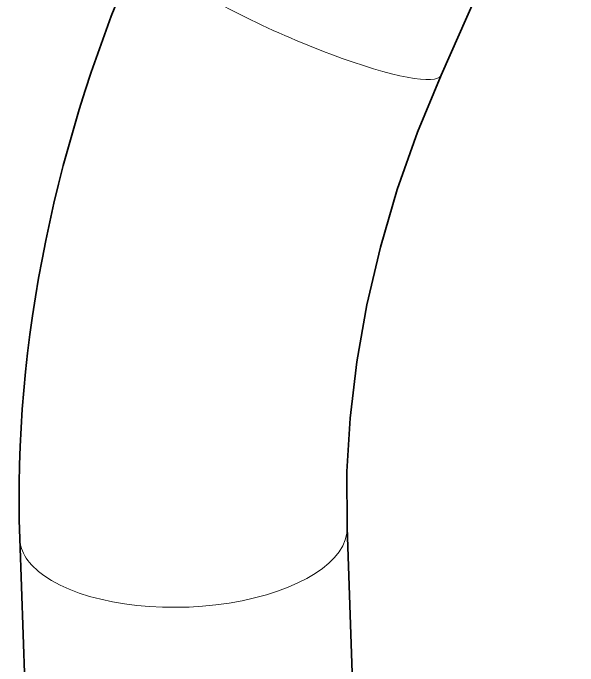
# Model space of a CAD drawing. Header units: millimetres. Extents: x 1333 to 129696, y -57210 to 105899.
# Drawn here: x 57142.75 to 57147.92, y 101240.34 to 101246.33 of the extents above; entities that cross this region are included whole.
import ezdxf

# ---------------------------------------------------------------- set-up
doc = ezdxf.new("R2010")
doc.units = ezdxf.units.MM
doc.header["$LTSCALE"] = 0.5

msp = doc.modelspace()

# ---------------------------------------------------------------- linework, layer by layer
at = {"color": 7, "lineweight": 35}
for p, q in [((57150.6651, 101254.7749), (57146.6689, 101245.7579)), ((57145.8078, 101241.6133), (57146.9531, 101208.1973)), ((57142.8096, 101241.5105), (57143.9549, 101208.0945))]:
    msp.add_line(p, q, dxfattribs=at)
msp.add_lwpolyline([(57145.8078, 101241.6133), (57145.8068, 101242.1255), (57145.8359, 101242.6154), (57145.8968, 101243.1315), (57145.9891, 101243.6543), (57146.113, 101244.181), (57146.2679, 101244.7091), (57146.4534, 101245.2355), (57146.6689, 101245.7579)], dxfattribs=at)
msp.add_ellipse((57152.9136, 101244.2383), major_axis=(-6.9026, -9.3111), ratio=0.79339, start_param=4.988071, end_param=5.499342, dxfattribs=at)
at = {"color": 7, "lineweight": 13}
for centre, major_axis, ratio, start_param, end_param in [((57145.2976, 101246.3657), (-1.3714, 0.6078), 0.16504, 0.679421, 3.141568), ((57144.3086, 101241.5619), (-1.4991, -0.0514), 0.452792, 0.534474, 3.141593), ((57144.3086, 101241.5619), (-1.4991, -0.0514), 0.452792, 6.283185, 6.817659)]:
    msp.add_ellipse(centre, major_axis=major_axis, ratio=ratio, start_param=start_param, end_param=end_param, dxfattribs=at)

doc.saveas('drawing.dxf')
